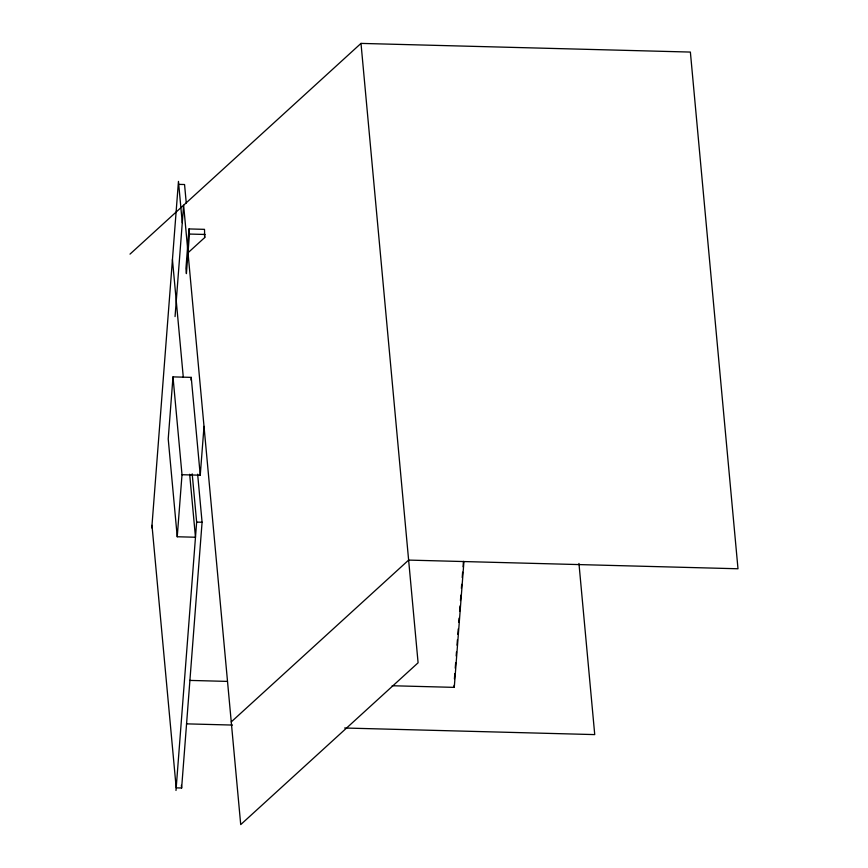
<?xml version="1.0" encoding="UTF-8"?>
<svg xmlns="http://www.w3.org/2000/svg" width="868" height="868" viewBox="0 0 868 868"><rect width="100%" height="100%" fill="white"/><g stroke="black" fill="none" stroke-linecap="round" stroke-linejoin="round"><path stroke-width="1.3" d="M151.792 527.928L178.461 181.39L182.269 222.783M175.054 316.581L183.625 205.206L240.718 824.6L418.094 662.794L361.001 43.4L690.375 52.069L737.995 568.768L408.622 560.099L231.246 721.905M172.992 376.886L182.009 474.72L200.248 475.197L191.231 377.374L172.992 376.886L168.218 438.937L177.235 536.76L195.474 537.238L189.669 474.254M188.974 228.935L185.936 268.516L186.403 273.637L189.452 234.056L188.974 228.935L204.501 229.347L204.739 237.528L188.009 252.783M177.235 536.76L182.009 474.72M191.025 380.054L191.231 377.374M175.987 790.466L196.645 522.102L192.197 473.852M200.248 475.197L204.013 426.362M151.987 525.314L176.193 787.862L181.629 788.003L202.081 522.243L197.644 474.21M454.409 678.982L454.821 673.568M455.233 668.165L455.657 662.751M456.177 655.991L456.481 651.933M457.002 645.174L457.425 639.77M457.837 634.356L458.25 628.953M458.771 622.193L459.085 618.135M459.606 611.376L460.018 605.972M460.441 600.558L460.854 595.155M461.375 588.395L461.689 584.338M462.21 577.578L462.622 572.164M463.045 566.761L463.458 561.346M392.152 685.742L454.268 687.369L463.935 561.629M130.005 254.129L361.001 43.4M178.732 184.374L184.558 184.526L186.262 203.069M189.452 234.056L204.978 234.468M196.645 522.102L202.081 522.243M189.604 680.404L227.416 681.402M186.501 723.858L232.461 725.062M344.661 728.013L594.732 734.599L578.956 563.44M454.083 685.384L454.268 687.369M204.392 233.687L204.739 237.528M172.439 259.554L183.3 377.352M181.379 785.323L181.629 788.003"/></g></svg>
